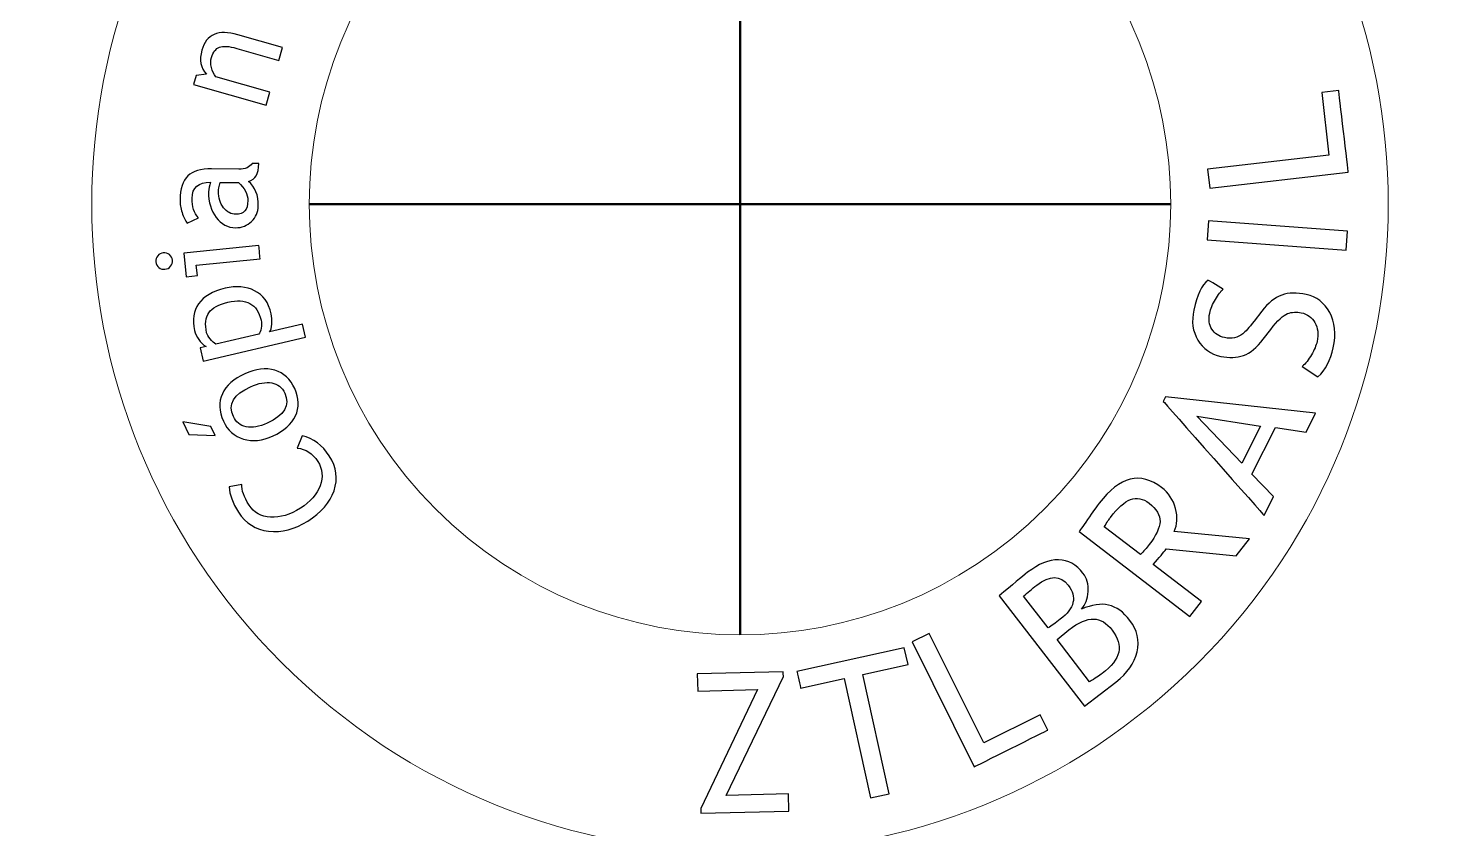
# Model space of a CAD drawing. Header units: millimetres. Extents: x 4980 to 5188, y 1170 to 1461.
# Drawn here: x 5007.15 to 5051.06, y 1407.66 to 1432.35 of the extents above; entities that cross this region are included whole.
import ezdxf

# ---------------------------------------------------------------- set-up
doc = ezdxf.new("R2010")
doc.units = ezdxf.units.MM
doc.layers.add('Camada 1', color=7, linetype='Continuous')

msp = doc.modelspace()

# ---------------------------------------------------------------- linework, layer by layer
at = {"layer": 'Camada 1', "lineweight": 20}
for points in [[(5014.96034, 1441.06709), (5022.77083, 1448.87758), (5035.43412, 1448.87758), (5043.24461, 1441.06709), (5043.24461, 1441.06709), (5051.0551, 1433.2566), (5051.0551, 1420.5933), (5043.24461, 1412.78282), (5043.24461, 1412.78282), (5035.43412, 1404.97233), (5022.77083, 1404.97233), (5014.96034, 1412.78282), (5014.96034, 1412.78282), (5007.14985, 1420.5933), (5007.14985, 1433.2566), (5014.96034, 1441.06709)], [(5019.70573, 1436.32169), (5024.8954, 1441.51136), (5033.30955, 1441.51136), (5038.49922, 1436.32169), (5038.49922, 1436.32169), (5043.68889, 1431.13202), (5043.68889, 1422.71788), (5038.49922, 1417.52821), (5038.49922, 1417.52821), (5033.30955, 1412.33854), (5024.8954, 1412.33854), (5019.70573, 1417.52821), (5019.70573, 1417.52821), (5014.51607, 1422.71788), (5014.51607, 1431.13202), (5019.70573, 1436.32169)]]:
    msp.add_open_spline(points, degree=3, knots=[0, 0, 0, 0, 0.2, 0.2, 0.2, 0.2, 0.4, 0.4, 0.4, 0.4, 0.6, 0.6, 0.6, 0.6, 1, 1, 1, 1], dxfattribs=at)
at = {"layer": 'Camada 1', "lineweight": 50}
for points in [[(5029.10248, 1413.64534), (5029.10248, 1413.64534), (5029.10248, 1440.20456), (5029.10248, 1440.20456)], [(5015.82287, 1426.92495), (5015.82287, 1426.92495), (5042.38208, 1426.92495), (5042.38208, 1426.92495)]]:
    msp.add_open_spline(points, degree=3, dxfattribs=at)
at = {"layer": 'Camada 1'}
for points, knots in [([(5014.87726, 1431.35604), (5014.87726, 1431.35604), (5013.57406, 1431.73066), (5013.57406, 1431.73066), (5013.57406, 1431.73066), (5013.33576, 1431.79911), (5013.15863, 1431.81148), (5013.04238, 1431.76694), (5013.04238, 1431.76694), (5012.92621, 1431.72302), (5012.84383, 1431.61618), (5012.79546, 1431.44789), (5012.79546, 1431.44789), (5012.76937, 1431.35731), (5012.76923, 1431.25464), (5012.7949, 1431.13987), (5012.7949, 1431.13987), (5012.82155, 1431.02568), (5012.86603, 1430.93029), (5012.93073, 1430.85456), (5012.93073, 1430.85456), (5012.93073, 1430.85456), (5014.59554, 1430.37599), (5014.59554, 1430.37599), (5014.59554, 1430.37599), (5014.59554, 1430.37599), (5014.48113, 1429.97788), (5014.48113, 1429.97788), (5014.48113, 1429.97788), (5014.48113, 1429.97788), (5012.24286, 1430.62135), (5012.24286, 1430.62135), (5012.24286, 1430.62135), (5012.24286, 1430.62135), (5012.32092, 1430.89316), (5012.32092, 1430.89316), (5012.32092, 1430.89316), (5012.32092, 1430.89316), (5012.64513, 1430.9358), (5012.64513, 1430.9358), (5012.64513, 1430.9358), (5012.46249, 1431.13047), (5012.41334, 1431.37619), (5012.49883, 1431.67367), (5012.49883, 1431.67367), (5012.63997, 1432.16454), (5013.00873, 1432.32414), (5013.60574, 1432.15252), (5013.60574, 1432.15252), (5013.60574, 1432.15252), (5014.99174, 1431.75407), (5014.99174, 1431.75407), (5014.99174, 1431.75407), (5014.99174, 1431.75407), (5014.87726, 1431.35604), (5014.87726, 1431.35604)], [0, 0, 0, 0, 0.06666667, 0.06666667, 0.06666667, 0.06666667, 0.13333333, 0.13333333, 0.13333333, 0.13333333, 0.2, 0.2, 0.2, 0.2, 0.26666667, 0.26666667, 0.26666667, 0.26666667, 0.33333333, 0.33333333, 0.33333333, 0.33333333, 0.4, 0.4, 0.4, 0.4, 0.46666667, 0.46666667, 0.46666667, 0.46666667, 0.53333333, 0.53333333, 0.53333333, 0.53333333, 0.6, 0.6, 0.6, 0.6, 0.66666667, 0.66666667, 0.66666667, 0.66666667, 0.73333333, 0.73333333, 0.73333333, 0.73333333, 0.8, 0.8, 0.8, 0.8, 0.86666667, 0.86666667, 0.86666667, 0.86666667, 1, 1, 1, 1]), ([(5047.86746, 1427.9137), (5047.86746, 1427.9137), (5043.5959, 1427.41681), (5043.5959, 1427.41681), (5043.5959, 1427.41681), (5043.5959, 1427.41681), (5043.52781, 1428.00223), (5043.52781, 1428.00223), (5043.52781, 1428.00223), (5043.52781, 1428.00223), (5047.27364, 1428.43795), (5047.27364, 1428.43795), (5047.27364, 1428.43795), (5047.27364, 1428.43795), (5047.04913, 1430.36771), (5047.04913, 1430.36771), (5047.04913, 1430.36771), (5047.04913, 1430.36771), (5047.57486, 1430.42888), (5047.57486, 1430.42888), (5047.57486, 1430.42888), (5047.57486, 1430.42888), (5047.86746, 1427.9137), (5047.86746, 1427.9137)], [0, 0, 0, 0, 0.14285714, 0.14285714, 0.14285714, 0.14285714, 0.28571429, 0.28571429, 0.28571429, 0.28571429, 0.42857143, 0.42857143, 0.42857143, 0.42857143, 0.57142857, 0.57142857, 0.57142857, 0.57142857, 0.71428571, 0.71428571, 0.71428571, 0.71428572, 1, 1, 1, 1]), ([(5013.93871, 1427.6264), (5014.14448, 1427.4591), (5014.24531, 1427.20468), (5014.24114, 1426.86478), (5014.24114, 1426.86478), (5014.23888, 1426.6822), (5014.17015, 1426.52494), (5014.03566, 1426.39299), (5014.03566, 1426.39299), (5013.90117, 1426.26034), (5013.7357, 1426.19557), (5013.53743, 1426.19797), (5013.53743, 1426.19797), (5013.30069, 1426.20094), (5013.10242, 1426.30644), (5012.94098, 1426.51483), (5012.94098, 1426.51483), (5012.78019, 1426.72314), (5012.7017, 1426.98675), (5012.70559, 1427.30672), (5012.70559, 1427.30672), (5012.70672, 1427.39355), (5012.72716, 1427.49205), (5012.76711, 1427.6013), (5012.76711, 1427.6013), (5012.39022, 1427.60597), (5012.19965, 1427.44057), (5012.19555, 1427.10441), (5012.19555, 1427.10441), (5012.19237, 1426.84611), (5012.25962, 1426.64706), (5012.3975, 1426.50592), (5012.3975, 1426.50592), (5012.3975, 1426.50592), (5012.04798, 1426.33643), (5012.04798, 1426.33643), (5012.04798, 1426.33643), (5011.98512, 1426.41598), (5011.93223, 1426.52487), (5011.88867, 1426.6636), (5011.88867, 1426.6636), (5011.84518, 1426.80283), (5011.82369, 1426.9352), (5011.82524, 1427.06149), (5011.82524, 1427.06149), (5011.82941, 1427.39914), (5011.9096, 1427.6438), (5012.06509, 1427.79476), (5012.06509, 1427.79476), (5012.22058, 1427.94573), (5012.46567, 1428.01927), (5012.80126, 1428.01517), (5012.80126, 1428.01517), (5012.80126, 1428.01517), (5013.63685, 1428.00492), (5013.63685, 1428.00492), (5013.63685, 1428.00492), (5013.84092, 1428.00237), (5013.97817, 1428.06155), (5014.04789, 1428.18247), (5014.04789, 1428.18247), (5014.04789, 1428.18247), (5014.25281, 1428.17992), (5014.25281, 1428.17992), (5014.25281, 1428.17992), (5014.25076, 1428.01142), (5014.22544, 1427.88556), (5014.17694, 1427.80311), (5014.17694, 1427.80311), (5014.12836, 1427.71974), (5014.04902, 1427.66133), (5013.93871, 1427.6264)], [0, 0, 0, 0, 0.05263158, 0.05263158, 0.05263158, 0.05263158, 0.10526316, 0.10526316, 0.10526316, 0.10526316, 0.15789474, 0.15789474, 0.15789474, 0.15789474, 0.21052632, 0.21052632, 0.21052632, 0.21052632, 0.26315789, 0.26315789, 0.26315789, 0.2631579, 0.31578947, 0.31578947, 0.31578947, 0.31578947, 0.36842105, 0.36842105, 0.36842105, 0.36842105, 0.42105263, 0.42105263, 0.42105263, 0.42105263, 0.47368421, 0.47368421, 0.47368421, 0.47368421, 0.52631579, 0.52631579, 0.52631579, 0.52631579, 0.57894737, 0.57894737, 0.57894737, 0.57894737, 0.63157895, 0.63157895, 0.63157895, 0.63157895, 0.68421053, 0.68421053, 0.68421053, 0.68421053, 0.73684211, 0.73684211, 0.73684211, 0.73684211, 0.78947368, 0.78947368, 0.78947368, 0.78947369, 0.84210526, 0.84210526, 0.84210526, 0.84210526, 0.89473684, 0.89473684, 0.89473684, 0.89473684, 1, 1, 1, 1]), ([(5013.06098, 1427.59776), (5013.02973, 1427.46822), (5013.01382, 1427.37722), (5013.01318, 1427.32524), (5013.01318, 1427.32524), (5013.01056, 1427.11743), (5013.06275, 1426.94673), (5013.16867, 1426.81408), (5013.16867, 1426.81408), (5013.27467, 1426.68149), (5013.40159, 1426.61382), (5013.54839, 1426.61199), (5013.54839, 1426.61199), (5013.79114, 1426.60894), (5013.91453, 1426.75001), (5013.91807, 1427.03427), (5013.91807, 1427.03427), (5013.92061, 1427.24272), (5013.82352, 1427.42806), (5013.6266, 1427.59076), (5013.6266, 1427.59076), (5013.6266, 1427.59076), (5013.06098, 1427.59776), (5013.06098, 1427.59776)], [0, 0, 0, 0, 0.14285714, 0.14285714, 0.14285714, 0.14285714, 0.28571429, 0.28571429, 0.28571429, 0.28571429, 0.42857143, 0.42857143, 0.42857143, 0.42857143, 0.57142857, 0.57142857, 0.57142857, 0.57142857, 0.71428571, 0.71428571, 0.71428571, 0.71428572, 1, 1, 1, 1]), ([(5047.80411, 1425.50911), (5047.80411, 1425.50911), (5043.51522, 1425.82236), (5043.51522, 1425.82236), (5043.51522, 1425.82236), (5043.51522, 1425.82236), (5043.55814, 1426.41018), (5043.55814, 1426.41018), (5043.55814, 1426.41018), (5043.55814, 1426.41018), (5047.84703, 1426.09693), (5047.84703, 1426.09693), (5047.84703, 1426.09693), (5047.84703, 1426.09693), (5047.80411, 1425.50911), (5047.80411, 1425.50911)], [0, 0, 0, 0, 0.2, 0.2, 0.2, 0.2, 0.4, 0.4, 0.4, 0.4, 0.6, 0.6, 0.6, 0.6, 1, 1, 1, 1]), ([(5014.29983, 1425.23999), (5014.29983, 1425.23999), (5012.32821, 1425.04065), (5012.32821, 1425.04065), (5012.32821, 1425.04065), (5012.32821, 1425.04065), (5012.36045, 1424.72161), (5012.36045, 1424.72161), (5012.36045, 1424.72161), (5012.36045, 1424.72161), (5012.01489, 1424.6866), (5012.01489, 1424.6866), (5012.01489, 1424.6866), (5012.01489, 1424.6866), (5011.94099, 1425.41768), (5011.94099, 1425.41768), (5011.94099, 1425.41768), (5011.94099, 1425.41768), (5014.25818, 1425.65202), (5014.25818, 1425.65202), (5014.25818, 1425.65202), (5014.25818, 1425.65202), (5014.29983, 1425.23999), (5014.29983, 1425.23999)], [0, 0, 0, 0, 0.14285714, 0.14285714, 0.14285714, 0.14285714, 0.28571429, 0.28571429, 0.28571429, 0.28571429, 0.42857143, 0.42857143, 0.42857143, 0.42857143, 0.57142857, 0.57142857, 0.57142857, 0.57142857, 0.71428571, 0.71428571, 0.71428571, 0.71428572, 1, 1, 1, 1]), ([(5011.08228, 1425.14431), (5011.07521, 1425.2146), (5011.09423, 1425.2776), (5011.13871, 1425.33283), (5011.13871, 1425.33283), (5011.1839, 1425.38735), (5011.24117, 1425.4186), (5011.30976, 1425.42553), (5011.30976, 1425.42553), (5011.38075, 1425.43274), (5011.44383, 1425.41365), (5011.49898, 1425.36925), (5011.49898, 1425.36925), (5011.55357, 1425.32399), (5011.5849, 1425.26608), (5011.5919, 1425.19586), (5011.5919, 1425.19586), (5011.5989, 1425.1265), (5011.5798, 1425.06413), (5011.53547, 1425.0089), (5011.53547, 1425.0089), (5011.49014, 1424.95439), (5011.43223, 1424.92306), (5011.36131, 1424.91592), (5011.36131, 1424.91592), (5011.29116, 1424.90885), (5011.22809, 1424.92709), (5011.17442, 1424.97171), (5011.17442, 1424.97171), (5011.12004, 1425.01534), (5011.0895, 1425.07346), (5011.08228, 1425.14431)], [0, 0, 0, 0, 0.11111111, 0.11111111, 0.11111111, 0.11111111, 0.22222222, 0.22222222, 0.22222222, 0.22222222, 0.33333333, 0.33333333, 0.33333333, 0.33333333, 0.44444444, 0.44444444, 0.44444444, 0.44444445, 0.55555556, 0.55555556, 0.55555556, 0.55555556, 0.66666667, 0.66666667, 0.66666667, 0.66666667, 0.77777778, 0.77777778, 0.77777778, 0.77777778, 1, 1, 1, 1]), ([(5014.59109, 1422.98934), (5014.59109, 1422.98934), (5015.60381, 1423.22523), (5015.60381, 1423.22523), (5015.60381, 1423.22523), (5015.60381, 1423.22523), (5015.69778, 1422.82182), (5015.69778, 1422.82182), (5015.69778, 1422.82182), (5015.69778, 1422.82182), (5012.54041, 1422.08629), (5012.54041, 1422.08629), (5012.54041, 1422.08629), (5012.54041, 1422.08629), (5012.44643, 1422.48969), (5012.44643, 1422.48969), (5012.44643, 1422.48969), (5012.44643, 1422.48969), (5012.6329, 1422.53318), (5012.6329, 1422.53318), (5012.6329, 1422.53318), (5012.4441, 1422.65), (5012.32453, 1422.81638), (5012.27418, 1423.03247), (5012.27418, 1423.03247), (5012.19909, 1423.35491), (5012.24116, 1423.6292), (5012.39962, 1423.85512), (5012.39962, 1423.85512), (5012.55886, 1424.08111), (5012.83209, 1424.23936), (5013.21888, 1424.32944), (5013.21888, 1424.32944), (5013.56366, 1424.40977), (5013.86666, 1424.38509), (5014.12702, 1424.25513), (5014.12702, 1424.25513), (5014.38744, 1424.12537), (5014.55743, 1423.88906), (5014.63712, 1423.54717), (5014.63712, 1423.54717), (5014.65954, 1423.45094), (5014.66689, 1423.34459), (5014.65826, 1423.22749), (5014.65826, 1423.22749), (5014.64992, 1423.10969), (5014.62715, 1423.03049), (5014.59109, 1422.98934)], [0, 0, 0, 0, 0.07692308, 0.07692308, 0.07692308, 0.07692308, 0.15384615, 0.15384615, 0.15384615, 0.15384615, 0.23076923, 0.23076923, 0.23076923, 0.23076923, 0.30769231, 0.30769231, 0.30769231, 0.30769231, 0.38461538, 0.38461538, 0.38461538, 0.38461539, 0.46153846, 0.46153846, 0.46153846, 0.46153846, 0.53846154, 0.53846154, 0.53846154, 0.53846154, 0.61538462, 0.61538462, 0.61538462, 0.61538462, 0.69230769, 0.69230769, 0.69230769, 0.69230769, 0.76923077, 0.76923077, 0.76923077, 0.76923077, 0.84615385, 0.84615385, 0.84615385, 0.84615385, 1, 1, 1, 1]), ([(5046.93366, 1421.59386), (5046.93366, 1421.59386), (5046.45007, 1421.91807), (5046.45007, 1421.91807), (5046.45007, 1421.91807), (5046.55182, 1422.00893), (5046.64657, 1422.12886), (5046.73404, 1422.27714), (5046.73404, 1422.27714), (5046.82172, 1422.42634), (5046.87928, 1422.56366), (5046.90665, 1422.69002), (5046.90665, 1422.69002), (5046.95523, 1422.91438), (5046.93253, 1423.10806), (5046.83961, 1423.27069), (5046.83961, 1423.27069), (5046.74663, 1423.4334), (5046.60584, 1423.53572), (5046.41676, 1423.57673), (5046.41676, 1423.57673), (5046.27456, 1423.60749), (5046.13505, 1423.5978), (5045.99724, 1423.54866), (5045.99724, 1423.54866), (5045.85942, 1423.49951), (5045.68576, 1423.33716), (5045.47567, 1423.06372), (5045.47567, 1423.06372), (5045.47567, 1423.06372), (5045.24431, 1422.75797), (5045.24431, 1422.75797), (5045.24431, 1422.75797), (5045.04773, 1422.49903), (5044.8455, 1422.33258), (5044.63761, 1422.25861), (5044.63761, 1422.25861), (5044.42859, 1422.18394), (5044.19489, 1422.1751), (5043.93722, 1422.23096), (5043.93722, 1422.23096), (5043.62277, 1422.29906), (5043.38639, 1422.46714), (5043.22785, 1422.73442), (5043.22785, 1422.73442), (5043.06932, 1423.00157), (5043.02824, 1423.30895), (5043.10404, 1423.65868), (5043.10404, 1423.65868), (5043.20487, 1424.1241), (5043.35061, 1424.43205), (5043.54195, 1424.58125), (5043.54195, 1424.58125), (5043.54195, 1424.58125), (5044.00673, 1424.30314), (5044.00673, 1424.30314), (5044.00673, 1424.30314), (5043.93447, 1424.23879), (5043.85407, 1424.13308), (5043.76815, 1423.98763), (5043.76815, 1423.98763), (5043.68203, 1423.84112), (5043.62419, 1423.70196), (5043.59505, 1423.56761), (5043.59505, 1423.56761), (5043.55263, 1423.37174), (5043.57518, 1423.20578), (5043.66173, 1423.07016), (5043.66173, 1423.07016), (5043.74793, 1422.93347), (5043.87889, 1422.84664), (5044.05326, 1422.80888), (5044.05326, 1422.80888), (5044.1601, 1422.78576), (5044.26249, 1422.78505), (5044.35929, 1422.80605), (5044.35929, 1422.80605), (5044.45631, 1422.82713), (5044.54173, 1422.86715), (5044.61612, 1422.92584), (5044.61612, 1422.92584), (5044.69128, 1422.98446), (5044.80661, 1423.11435), (5044.9614, 1423.31255), (5044.9614, 1423.31255), (5044.9614, 1423.31255), (5045.20075, 1423.62177), (5045.20075, 1423.62177), (5045.20075, 1423.62177), (5045.39839, 1423.8805), (5045.60444, 1424.04611), (5045.81784, 1424.12191), (5045.81784, 1424.12191), (5046.0321, 1424.19658), (5046.28362, 1424.20245), (5046.57459, 1424.13945), (5046.57459, 1424.13945), (5046.89102, 1424.07093), (5047.1308, 1423.88559), (5047.29626, 1423.58408), (5047.29626, 1423.58408), (5047.46166, 1423.2825), (5047.49779, 1422.91884), (5047.40565, 1422.49365), (5047.40565, 1422.49365), (5047.32469, 1422.12037), (5047.16736, 1421.82006), (5046.93366, 1421.59386)], [0, 0, 0, 0, 0.03571429, 0.03571429, 0.03571429, 0.03571429, 0.07142857, 0.07142857, 0.07142857, 0.07142857, 0.10714286, 0.10714286, 0.10714286, 0.10714286, 0.14285714, 0.14285714, 0.14285714, 0.14285714, 0.17857143, 0.17857143, 0.17857143, 0.17857143, 0.21428571, 0.21428571, 0.21428571, 0.21428572, 0.25, 0.25, 0.25, 0.25, 0.28571429, 0.28571429, 0.28571429, 0.28571429, 0.32142857, 0.32142857, 0.32142857, 0.32142857, 0.35714286, 0.35714286, 0.35714286, 0.35714286, 0.39285714, 0.39285714, 0.39285714, 0.39285714, 0.42857143, 0.42857143, 0.42857143, 0.42857143, 0.46428571, 0.46428571, 0.46428571, 0.46428572, 0.5, 0.5, 0.5, 0.5, 0.53571429, 0.53571429, 0.53571429, 0.53571429, 0.57142857, 0.57142857, 0.57142857, 0.57142857, 0.60714286, 0.60714286, 0.60714286, 0.60714286, 0.64285714, 0.64285714, 0.64285714, 0.64285714, 0.67857143, 0.67857143, 0.67857143, 0.67857143, 0.71428571, 0.71428571, 0.71428571, 0.71428572, 0.75, 0.75, 0.75, 0.75, 0.78571429, 0.78571429, 0.78571429, 0.78571429, 0.82142857, 0.82142857, 0.82142857, 0.82142857, 0.85714286, 0.85714286, 0.85714286, 0.85714286, 0.89285714, 0.89285714, 0.89285714, 0.89285714, 0.92857143, 0.92857143, 0.92857143, 0.92857143, 1, 1, 1, 1]), ([(5012.93434, 1422.6034), (5012.93434, 1422.6034), (5014.25861, 1422.91184), (5014.25861, 1422.91184), (5014.25861, 1422.91184), (5014.29099, 1422.94606), (5014.31461, 1423.008), (5014.3301, 1423.09844), (5014.3301, 1423.09844), (5014.34586, 1423.18817), (5014.34473, 1423.27175), (5014.32663, 1423.34911), (5014.32663, 1423.34911), (5014.21031, 1423.84868), (5013.86942, 1424.03288), (5013.30338, 1423.90101), (5013.30338, 1423.90101), (5013.0165, 1423.83419), (5012.81993, 1423.72586), (5012.71443, 1423.57638), (5012.71443, 1423.57638), (5012.60914, 1423.42682), (5012.58672, 1423.22197), (5012.64775, 1422.96027), (5012.64775, 1422.96027), (5012.6609, 1422.90385), (5012.69633, 1422.83971), (5012.75537, 1422.76667), (5012.75537, 1422.76667), (5012.81413, 1422.69419), (5012.87409, 1422.6396), (5012.93434, 1422.6034)], [0, 0, 0, 0, 0.11111111, 0.11111111, 0.11111111, 0.11111111, 0.22222222, 0.22222222, 0.22222222, 0.22222222, 0.33333333, 0.33333333, 0.33333333, 0.33333333, 0.44444444, 0.44444444, 0.44444444, 0.44444445, 0.55555556, 0.55555556, 0.55555556, 0.55555556, 0.66666667, 0.66666667, 0.66666667, 0.66666667, 0.77777778, 0.77777778, 0.77777778, 0.77777778, 1, 1, 1, 1]), ([(5014.69525, 1419.77391), (5014.3675, 1419.62492), (5014.06274, 1419.59239), (5013.78124, 1419.67732), (5013.78124, 1419.67732), (5013.49974, 1419.7621), (5013.29376, 1419.94814), (5013.16287, 1420.236), (5013.16287, 1420.236), (5013.02499, 1420.53935), (5013.01488, 1420.81845), (5013.13261, 1421.07421), (5013.13261, 1421.07421), (5013.24978, 1421.32954), (5013.47994, 1421.53524), (5013.82381, 1421.69158), (5013.82381, 1421.69158), (5014.16569, 1421.84693), (5014.47442, 1421.88356), (5014.75026, 1421.80189), (5014.75026, 1421.80189), (5015.02561, 1421.72001), (5015.23024, 1421.53164), (5015.36438, 1421.23642), (5015.36438, 1421.23642), (5015.50191, 1420.93371), (5015.50877, 1420.65306), (5015.38623, 1420.39348), (5015.38623, 1420.39348), (5015.26369, 1420.13404), (5015.0331, 1419.92735), (5014.69525, 1419.77391)], [0, 0, 0, 0, 0.11111111, 0.11111111, 0.11111111, 0.11111111, 0.22222222, 0.22222222, 0.22222222, 0.22222222, 0.33333333, 0.33333333, 0.33333333, 0.33333333, 0.44444444, 0.44444444, 0.44444444, 0.44444445, 0.55555556, 0.55555556, 0.55555556, 0.55555556, 0.66666667, 0.66666667, 0.66666667, 0.66666667, 0.77777778, 0.77777778, 0.77777778, 0.77777778, 1, 1, 1, 1]), ([(5014.51472, 1420.17109), (5015.04647, 1420.41278), (5015.22671, 1420.72129), (5015.05622, 1421.09641), (5015.05622, 1421.09641), (5014.97703, 1421.27078), (5014.84381, 1421.37558), (5014.65607, 1421.41015), (5014.65607, 1421.41015), (5014.46826, 1421.44466), (5014.25104, 1421.40634), (5014.00433, 1421.29426), (5014.00433, 1421.29426), (5013.47938, 1421.05568), (5013.30126, 1420.74972), (5013.47103, 1420.37601), (5013.47103, 1420.37601), (5013.5491, 1420.20433), (5013.68069, 1420.09946), (5013.86694, 1420.06114), (5013.86694, 1420.06114), (5014.05312, 1420.0226), (5014.26872, 1420.05944), (5014.51472, 1420.17109)], [0, 0, 0, 0, 0.14285714, 0.14285714, 0.14285714, 0.14285714, 0.28571429, 0.28571429, 0.28571429, 0.28571429, 0.42857143, 0.42857143, 0.42857143, 0.42857143, 0.57142857, 0.57142857, 0.57142857, 0.57142857, 0.71428571, 0.71428571, 0.71428571, 0.71428572, 1, 1, 1, 1]), ([(5046.56526, 1419.8961), (5046.56526, 1419.8961), (5045.62007, 1420.03745), (5045.62007, 1420.03745), (5045.62007, 1420.03745), (5045.62007, 1420.03745), (5044.89818, 1418.59969), (5044.89818, 1418.59969), (5044.89818, 1418.59969), (5044.89818, 1418.59969), (5045.56668, 1417.90729), (5045.56668, 1417.90729), (5045.56668, 1417.90729), (5045.56668, 1417.90729), (5045.27252, 1417.32138), (5045.27252, 1417.32138), (5045.27252, 1417.32138), (5045.27252, 1417.32138), (5042.16097, 1420.84206), (5042.16097, 1420.84206), (5042.16097, 1420.84206), (5042.16097, 1420.84206), (5042.23119, 1420.98186), (5042.23119, 1420.98186), (5042.23119, 1420.98186), (5042.23119, 1420.98186), (5046.85673, 1420.47649), (5046.85673, 1420.47649), (5046.85673, 1420.47649), (5046.85673, 1420.47649), (5046.56526, 1419.8961), (5046.56526, 1419.8961)], [0, 0, 0, 0, 0.11111111, 0.11111111, 0.11111111, 0.11111111, 0.22222222, 0.22222222, 0.22222222, 0.22222222, 0.33333333, 0.33333333, 0.33333333, 0.33333333, 0.44444444, 0.44444444, 0.44444444, 0.44444445, 0.55555556, 0.55555556, 0.55555556, 0.55555556, 0.66666667, 0.66666667, 0.66666667, 0.66666667, 0.77777778, 0.77777778, 0.77777778, 0.77777778, 1, 1, 1, 1]), ([(5043.19448, 1420.38047), (5043.19448, 1420.38047), (5044.58133, 1418.93365), (5044.58133, 1418.93365), (5044.58133, 1418.93365), (5044.58133, 1418.93365), (5045.15748, 1420.08129), (5045.15748, 1420.08129), (5045.15748, 1420.08129), (5045.15748, 1420.08129), (5043.19448, 1420.38047), (5043.19448, 1420.38047)], [0, 0, 0, 0, 0.25, 0.25, 0.25, 0.25, 0.5, 0.5, 0.5, 0.5, 1, 1, 1, 1]), ([(5011.91625, 1420.21323), (5011.91625, 1420.21323), (5012.78146, 1420.06347), (5012.78146, 1420.06347), (5012.78146, 1420.06347), (5012.78146, 1420.06347), (5012.90676, 1419.78784), (5012.90676, 1419.78784), (5012.90676, 1419.78784), (5012.90676, 1419.78784), (5012.09309, 1419.82397), (5012.09309, 1419.82397), (5012.09309, 1419.82397), (5012.09309, 1419.82397), (5011.91625, 1420.21323), (5011.91625, 1420.21323)], [0, 0, 0, 0, 0.2, 0.2, 0.2, 0.2, 0.4, 0.4, 0.4, 0.4, 0.6, 0.6, 0.6, 0.6, 1, 1, 1, 1]), ([(5013.34298, 1418.20102), (5013.34298, 1418.20102), (5013.735, 1418.27711), (5013.735, 1418.27711), (5013.735, 1418.27711), (5013.72319, 1418.1045), (5013.79665, 1417.89272), (5013.95667, 1417.64007), (5013.95667, 1417.64007), (5014.10601, 1417.40432), (5014.32748, 1417.27931), (5014.62128, 1417.26495), (5014.62128, 1417.26495), (5014.91516, 1417.2518), (5015.22246, 1417.34627), (5015.54285, 1417.54928), (5015.54285, 1417.54928), (5015.84946, 1417.74345), (5016.05134, 1417.97404), (5016.14877, 1418.24048), (5016.14877, 1418.24048), (5016.24678, 1418.50734), (5016.22267, 1418.75645), (5016.07608, 1418.98775), (5016.07608, 1418.98775), (5015.91677, 1419.23927), (5015.70528, 1419.37751), (5015.44209, 1419.4007), (5015.44209, 1419.4007), (5015.44209, 1419.4007), (5015.59511, 1419.78041), (5015.59511, 1419.78041), (5015.59511, 1419.78041), (5015.94074, 1419.70065), (5016.21963, 1419.49333), (5016.43211, 1419.15795), (5016.43211, 1419.15795), (5016.65492, 1418.80616), (5016.70343, 1418.4495), (5016.57778, 1418.08612), (5016.57778, 1418.08612), (5016.45234, 1417.72379), (5016.18215, 1417.41118), (5015.76637, 1417.14786), (5015.76637, 1417.14786), (5015.36445, 1416.8933), (5014.96267, 1416.78978), (5014.56005, 1416.83715), (5014.56005, 1416.83715), (5014.15763, 1416.88446), (5013.84849, 1417.07863), (5013.63162, 1417.42094), (5013.63162, 1417.42094), (5013.44607, 1417.71382), (5013.35005, 1417.97362), (5013.34298, 1418.20102)], [0, 0, 0, 0, 0.06666667, 0.06666667, 0.06666667, 0.06666667, 0.13333333, 0.13333333, 0.13333333, 0.13333333, 0.2, 0.2, 0.2, 0.2, 0.26666667, 0.26666667, 0.26666667, 0.26666667, 0.33333333, 0.33333333, 0.33333333, 0.33333333, 0.4, 0.4, 0.4, 0.4, 0.46666667, 0.46666667, 0.46666667, 0.46666667, 0.53333333, 0.53333333, 0.53333333, 0.53333333, 0.6, 0.6, 0.6, 0.6, 0.66666667, 0.66666667, 0.66666667, 0.66666667, 0.73333333, 0.73333333, 0.73333333, 0.73333333, 0.8, 0.8, 0.8, 0.8, 0.86666667, 0.86666667, 0.86666667, 0.86666667, 1, 1, 1, 1]), ([(5044.41509, 1416.07164), (5044.41509, 1416.07164), (5042.25282, 1416.2878), (5042.25282, 1416.2878), (5042.25282, 1416.2878), (5042.17271, 1416.18365), (5042.03843, 1416.02518), (5041.85062, 1415.81178), (5041.85062, 1415.81178), (5041.85062, 1415.81178), (5043.33795, 1414.66938), (5043.33795, 1414.66938), (5043.33795, 1414.66938), (5043.33795, 1414.66938), (5042.97888, 1414.20184), (5042.97888, 1414.20184), (5042.97888, 1414.20184), (5042.97888, 1414.20184), (5039.56518, 1416.82386), (5039.56518, 1416.82386), (5039.56518, 1416.82386), (5039.57876, 1416.8414), (5039.66594, 1416.96648), (5039.82625, 1417.19976), (5039.82625, 1417.19976), (5039.98704, 1417.43395), (5040.10675, 1417.60118), (5040.18546, 1417.70378), (5040.18546, 1417.70378), (5040.81627, 1418.52495), (5041.45811, 1418.68426), (5042.11077, 1418.18292), (5042.11077, 1418.18292), (5042.32537, 1418.01809), (5042.46793, 1417.8037), (5042.53835, 1417.53981), (5042.53835, 1417.53981), (5042.60864, 1417.27591), (5042.59485, 1417.03755), (5042.49706, 1416.82308), (5042.49706, 1416.82308), (5042.49706, 1416.82308), (5044.82542, 1416.60586), (5044.82542, 1416.60586), (5044.82542, 1416.60586), (5044.82542, 1416.60586), (5044.41509, 1416.07164), (5044.41509, 1416.07164)], [0, 0, 0, 0, 0.07692308, 0.07692308, 0.07692308, 0.07692308, 0.15384615, 0.15384615, 0.15384615, 0.15384615, 0.23076923, 0.23076923, 0.23076923, 0.23076923, 0.30769231, 0.30769231, 0.30769231, 0.30769231, 0.38461538, 0.38461538, 0.38461538, 0.38461539, 0.46153846, 0.46153846, 0.46153846, 0.46153846, 0.53846154, 0.53846154, 0.53846154, 0.53846154, 0.61538462, 0.61538462, 0.61538462, 0.61538462, 0.69230769, 0.69230769, 0.69230769, 0.69230769, 0.76923077, 0.76923077, 0.76923077, 0.76923077, 0.84615385, 0.84615385, 0.84615385, 0.84615385, 1, 1, 1, 1]), ([(5040.34173, 1416.9708), (5040.34173, 1416.9708), (5041.45471, 1416.1159), (5041.45471, 1416.1159), (5041.45471, 1416.1159), (5041.55526, 1416.21561), (5041.64683, 1416.31835), (5041.72801, 1416.42413), (5041.72801, 1416.42413), (5041.9424, 1416.70316), (5042.05278, 1416.94067), (5042.06063, 1417.1369), (5042.06063, 1417.1369), (5042.06777, 1417.33368), (5041.9552, 1417.52121), (5041.72313, 1417.69954), (5041.72313, 1417.69954), (5041.53143, 1417.84669), (5041.34143, 1417.88395), (5041.15278, 1417.81282), (5041.15278, 1417.81282), (5040.96341, 1417.74069), (5040.75581, 1417.5577), (5040.52932, 1417.26276), (5040.52932, 1417.26276), (5040.49382, 1417.21652), (5040.4316, 1417.11908), (5040.34173, 1416.9708)], [0, 0, 0, 0, 0.125, 0.125, 0.125, 0.125, 0.25, 0.25, 0.25, 0.25, 0.375, 0.375, 0.375, 0.375, 0.5, 0.5, 0.5, 0.5, 0.625, 0.625, 0.625, 0.625, 0.75, 0.75, 0.75, 0.75, 1, 1, 1, 1]), ([(5040.70023, 1412.18453), (5040.70023, 1412.18453), (5039.72612, 1411.43528), (5039.72612, 1411.43528), (5039.72612, 1411.43528), (5039.72612, 1411.43528), (5037.1019, 1414.84721), (5037.1019, 1414.84721), (5037.1019, 1414.84721), (5037.50213, 1415.18662), (5037.79289, 1415.42676), (5037.97652, 1415.56797), (5037.97652, 1415.56797), (5038.31417, 1415.82769), (5038.63123, 1415.95638), (5038.92822, 1415.95341), (5038.92822, 1415.95341), (5039.22513, 1415.95037), (5039.47686, 1415.8139), (5039.68468, 1415.54371), (5039.68468, 1415.54371), (5039.8063, 1415.3856), (5039.85863, 1415.19582), (5039.84138, 1414.97506), (5039.84138, 1414.97506), (5039.8232, 1414.75366), (5039.7566, 1414.57222), (5039.63865, 1414.42967), (5039.63865, 1414.42967), (5039.95805, 1414.57172), (5040.23672, 1414.61394), (5040.4753, 1414.5585), (5040.4753, 1414.5585), (5040.71465, 1414.50229), (5040.93343, 1414.34432), (5041.1327, 1414.08524), (5041.1327, 1414.08524), (5041.36307, 1413.7857), (5041.43739, 1413.4622), (5041.3548, 1413.11417), (5041.3548, 1413.11417), (5041.27306, 1412.76669), (5041.05385, 1412.45641), (5040.70023, 1412.18453)], [0, 0, 0, 0, 0.08333333, 0.08333333, 0.08333333, 0.08333333, 0.16666667, 0.16666667, 0.16666667, 0.16666667, 0.25, 0.25, 0.25, 0.25, 0.33333333, 0.33333333, 0.33333333, 0.33333333, 0.41666667, 0.41666667, 0.41666667, 0.41666667, 0.5, 0.5, 0.5, 0.5, 0.58333333, 0.58333333, 0.58333333, 0.58333333, 0.66666667, 0.66666667, 0.66666667, 0.66666667, 0.75, 0.75, 0.75, 0.75, 0.83333333, 0.83333333, 0.83333333, 0.83333333, 1, 1, 1, 1]), ([(5037.85384, 1414.83632), (5037.85384, 1414.83632), (5038.60924, 1413.85422), (5038.60924, 1413.85422), (5038.60924, 1413.85422), (5038.71439, 1413.91977), (5038.83955, 1414.00844), (5038.98337, 1414.11918), (5038.98337, 1414.11918), (5039.42433, 1414.4583), (5039.50713, 1414.80783), (5039.23086, 1415.16697), (5039.23086, 1415.16697), (5038.98769, 1415.48311), (5038.66348, 1415.48545), (5038.25817, 1415.17376), (5038.25817, 1415.17376), (5038.10246, 1415.05397), (5037.96769, 1414.94154), (5037.85384, 1414.83632)], [0, 0, 0, 0, 0.16666667, 0.16666667, 0.16666667, 0.16666667, 0.33333333, 0.33333333, 0.33333333, 0.33333333, 0.5, 0.5, 0.5, 0.5, 0.66666667, 0.66666667, 0.66666667, 0.66666667, 1, 1, 1, 1]), ([(5038.88608, 1413.49424), (5038.88608, 1413.49424), (5039.8896, 1412.18948), (5039.8896, 1412.18948), (5039.8896, 1412.18948), (5040.06093, 1412.29732), (5040.18942, 1412.38337), (5040.27441, 1412.44885), (5040.27441, 1412.44885), (5040.56609, 1412.67307), (5040.73601, 1412.89107), (5040.78586, 1413.10398), (5040.78586, 1413.10398), (5040.83578, 1413.31696), (5040.76811, 1413.54303), (5040.58356, 1413.78302), (5040.58356, 1413.78302), (5040.41244, 1414.00547), (5040.223, 1414.12038), (5040.01384, 1414.12759), (5040.01384, 1414.12759), (5039.80461, 1414.13487), (5039.54991, 1414.02372), (5039.25116, 1413.79398), (5039.25116, 1413.79398), (5039.25116, 1413.79398), (5038.88608, 1413.49424), (5038.88608, 1413.49424)], [0, 0, 0, 0, 0.125, 0.125, 0.125, 0.125, 0.25, 0.25, 0.25, 0.25, 0.375, 0.375, 0.375, 0.375, 0.5, 0.5, 0.5, 0.5, 0.625, 0.625, 0.625, 0.625, 0.75, 0.75, 0.75, 0.75, 1, 1, 1, 1]), ([(5036.32904, 1409.57064), (5036.32904, 1409.57064), (5034.41136, 1413.41985), (5034.41136, 1413.41985), (5034.41136, 1413.41985), (5034.41136, 1413.41985), (5034.93894, 1413.68268), (5034.93894, 1413.68268), (5034.93894, 1413.68268), (5034.93894, 1413.68268), (5036.62058, 1410.30723), (5036.62058, 1410.30723), (5036.62058, 1410.30723), (5036.62058, 1410.30723), (5038.35942, 1411.17351), (5038.35942, 1411.17351), (5038.35942, 1411.17351), (5038.35942, 1411.17351), (5038.59546, 1410.69975), (5038.59546, 1410.69975), (5038.59546, 1410.69975), (5038.59546, 1410.69975), (5036.32904, 1409.57064), (5036.32904, 1409.57064)], [0, 0, 0, 0, 0.14285714, 0.14285714, 0.14285714, 0.14285714, 0.28571429, 0.28571429, 0.28571429, 0.28571429, 0.42857143, 0.42857143, 0.42857143, 0.42857143, 0.57142857, 0.57142857, 0.57142857, 0.57142857, 0.71428571, 0.71428571, 0.71428571, 0.71428572, 1, 1, 1, 1]), ([(5032.88811, 1412.41646), (5032.88811, 1412.41646), (5033.70327, 1408.73456), (5033.70327, 1408.73456), (5033.70327, 1408.73456), (5033.70327, 1408.73456), (5033.12782, 1408.60714), (5033.12782, 1408.60714), (5033.12782, 1408.60714), (5033.12782, 1408.60714), (5032.31267, 1412.28904), (5032.31267, 1412.28904), (5032.31267, 1412.28904), (5032.31267, 1412.28904), (5030.97376, 1411.99269), (5030.97376, 1411.99269), (5030.97376, 1411.99269), (5030.97376, 1411.99269), (5030.85935, 1412.50945), (5030.85935, 1412.50945), (5030.85935, 1412.50945), (5030.85935, 1412.50945), (5034.17137, 1413.24265), (5034.17137, 1413.24265), (5034.17137, 1413.24265), (5034.17137, 1413.24265), (5034.28578, 1412.72589), (5034.28578, 1412.72589), (5034.28578, 1412.72589), (5034.28578, 1412.72589), (5032.88811, 1412.41646), (5032.88811, 1412.41646)], [0, 0, 0, 0, 0.11111111, 0.11111111, 0.11111111, 0.11111111, 0.22222222, 0.22222222, 0.22222222, 0.22222222, 0.33333333, 0.33333333, 0.33333333, 0.33333333, 0.44444444, 0.44444444, 0.44444444, 0.44444445, 0.55555556, 0.55555556, 0.55555556, 0.55555556, 0.66666667, 0.66666667, 0.66666667, 0.66666667, 0.77777778, 0.77777778, 0.77777778, 0.77777778, 1, 1, 1, 1]), ([(5027.89403, 1408.13599), (5027.89403, 1408.13599), (5027.89035, 1408.28236), (5027.89035, 1408.28236), (5027.89035, 1408.28236), (5027.89035, 1408.28236), (5029.64447, 1411.9526), (5029.64447, 1411.9526), (5029.64447, 1411.9526), (5029.64447, 1411.9526), (5027.79857, 1411.90586), (5027.79857, 1411.90586), (5027.79857, 1411.90586), (5027.79857, 1411.90586), (5027.78521, 1412.43499), (5027.78521, 1412.43499), (5027.78521, 1412.43499), (5027.78521, 1412.43499), (5030.43672, 1412.50216), (5030.43672, 1412.50216), (5030.43672, 1412.50216), (5030.43672, 1412.50216), (5030.44039, 1412.35579), (5030.44039, 1412.35579), (5030.44039, 1412.35579), (5030.44039, 1412.35579), (5028.68026, 1408.68534), (5028.68026, 1408.68534), (5028.68026, 1408.68534), (5028.68026, 1408.68534), (5030.59843, 1408.73392), (5030.59843, 1408.73392), (5030.59843, 1408.73392), (5030.59843, 1408.73392), (5030.6118, 1408.20479), (5030.6118, 1408.20479), (5030.6118, 1408.20479), (5030.6118, 1408.20479), (5027.89403, 1408.13599), (5027.89403, 1408.13599)], [0, 0, 0, 0, 0.09090909, 0.09090909, 0.09090909, 0.09090909, 0.18181818, 0.18181818, 0.18181818, 0.18181818, 0.27272727, 0.27272727, 0.27272727, 0.27272727, 0.36363636, 0.36363636, 0.36363636, 0.36363636, 0.45454545, 0.45454545, 0.45454545, 0.45454546, 0.54545455, 0.54545455, 0.54545455, 0.54545455, 0.63636364, 0.63636364, 0.63636364, 0.63636364, 0.72727273, 0.72727273, 0.72727273, 0.72727273, 0.81818182, 0.81818182, 0.81818182, 0.81818182, 1, 1, 1, 1])]:
    msp.add_open_spline(points, degree=3, knots=knots, dxfattribs=at)

doc.saveas('drawing.dxf')
